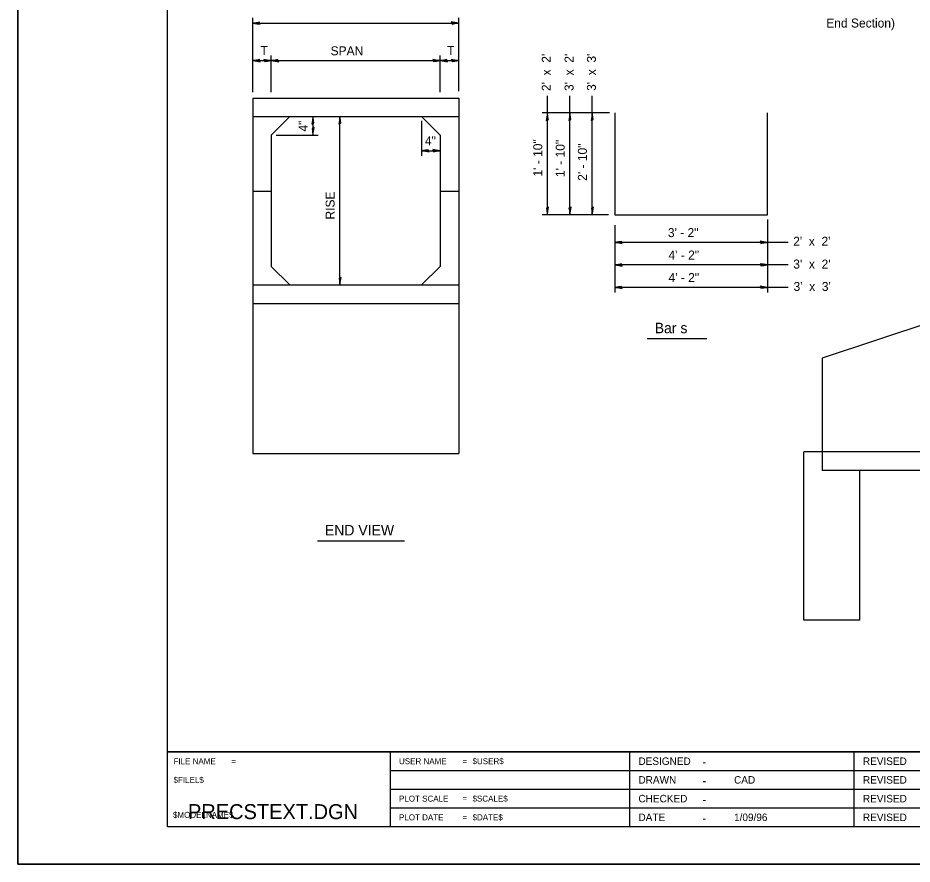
# Model space of a CAD drawing. Extents: x 1343911 to 1344591, y 1360220 to 1360660.
# Drawn here: x 1343910.7 to 1344149.7, y 1360220.5 to 1360446.6 of the extents above; entities that cross this region are included whole.
import ezdxf

# ---------------------------------------------------------------- set-up
doc = ezdxf.new("R2010")
doc.units = 0
for name, color, linetype in [('Design_EX_Roadway Dimensions', 7, 'Continuous'), ('Design_EX_Roadway Notes', 7, 'Continuous'), ('Level 48', 7, 'Continuous'), ('Sheets_50 Reference Boundary', 7, 'Continuous'), ('Sheets_General Details', 7, 'Continuous'), ('Sheets_Printer Plotting Border', 7, 'Continuous'), ('Topo_Drainage Items', 7, 'Continuous')]:
    doc.layers.add(name, color=color, linetype=linetype)

msp = doc.modelspace()

# ---------------------------------------------------------------- linework, layer by layer
at = {"layer": 'Design_EX_Roadway Dimensions'}
for p, q in [((1343973.45, 1360426.71), (1343973.45, 1360446.56)), ((1344028.5, 1360426.98), (1344028.5, 1360446.56)), ((1343973.45, 1360445.16), (1344028.5, 1360445.16)), ((1343978.4, 1360426.71), (1343978.4, 1360436.56)), ((1344023.55, 1360426.71), (1344023.55, 1360436.56)), ((1343973.45, 1360435.16), (1343978.4, 1360435.16)), ((1343978.4, 1360435.16), (1344023.55, 1360435.16)), ((1344023.55, 1360435.16), (1344028.5, 1360435.16)), ((1344052.22, 1360421.09), (1344052.22, 1360425.72)), ((1343989.54, 1360420.21), (1343989.54, 1360415.26)), ((1343996.77, 1360375.21), (1343996.77, 1360420.21)), ((1344068.81, 1360421.17), (1344050.82, 1360421.17)), ((1344052.22, 1360393.97), (1344052.22, 1360421.17)), ((1344058.22, 1360393.97), (1344058.22, 1360421.17)), ((1344064.22, 1360393.97), (1344064.22, 1360421.17)), ((1344018.6, 1360419.03), (1344018.6, 1360409.67)), ((1343979.67, 1360415.26), (1343990.94, 1360415.26)), ((1344018.6, 1360411.07), (1344023.55, 1360411.07)), ((1344068.51, 1360393.97), (1344050.82, 1360393.97)), ((1344070.22, 1360391.15), (1344070.22, 1360373.17)), ((1344111.07, 1360386.57), (1344070.22, 1360386.57)), ((1344116.56, 1360386.57), (1344111.07, 1360386.57)), ((1344111.07, 1360380.57), (1344070.22, 1360380.57)), ((1344116.56, 1360380.57), (1344111.07, 1360380.57)), ((1344111.07, 1360374.57), (1344070.22, 1360374.57)), ((1344116.56, 1360374.57), (1344111.07, 1360374.57))]:
    msp.add_line(p, q, dxfattribs=at)
for points in [[(1343975.29, 1360445.13), (1343975.23, 1360445.41), (1343974.45, 1360445.29), (1343973.45, 1360445.16), (1343974.52, 1360445.01), (1343975.45, 1360444.85), (1343975.29, 1360445.13), (1343975.2, 1360445.31), (1343974.12, 1360445.16), (1343975.3, 1360444.95), (1343975.13, 1360445.18), (1343974.63, 1360445.15), (1343975.11, 1360445.08)], [(1344026.66, 1360445.19), (1344026.72, 1360444.91), (1344027.5, 1360445.03), (1344028.5, 1360445.16), (1344027.43, 1360445.3), (1344026.5, 1360445.47), (1344026.66, 1360445.19), (1344026.74, 1360445), (1344027.83, 1360445.16), (1344026.64, 1360445.37), (1344026.82, 1360445.14), (1344027.32, 1360445.17), (1344026.84, 1360445.24)], [(1343975.29, 1360435.13), (1343975.23, 1360435.41), (1343974.45, 1360435.29), (1343973.45, 1360435.16), (1343974.52, 1360435.01), (1343975.45, 1360434.85), (1343975.29, 1360435.13), (1343975.2, 1360435.31), (1343974.12, 1360435.16), (1343975.3, 1360434.95), (1343975.13, 1360435.18), (1343974.63, 1360435.15), (1343975.11, 1360435.08)], [(1343976.56, 1360435.19), (1343976.62, 1360434.91), (1343977.4, 1360435.03), (1343978.4, 1360435.16), (1343977.33, 1360435.3), (1343976.4, 1360435.47), (1343976.56, 1360435.19), (1343976.65, 1360435), (1343977.73, 1360435.16), (1343976.54, 1360435.37), (1343976.72, 1360435.14), (1343977.22, 1360435.17), (1343976.74, 1360435.24)], [(1343980.24, 1360435.13), (1343980.17, 1360435.41), (1343979.4, 1360435.29), (1343978.4, 1360435.16), (1343979.47, 1360435.01), (1343980.4, 1360434.85), (1343980.24, 1360435.13), (1343980.15, 1360435.31), (1343979.07, 1360435.16), (1343980.26, 1360434.95), (1343980.08, 1360435.18), (1343979.58, 1360435.15), (1343980.06, 1360435.08)], [(1344021.71, 1360435.19), (1344021.77, 1360434.91), (1344022.55, 1360435.03), (1344023.55, 1360435.16), (1344022.48, 1360435.3), (1344021.55, 1360435.47), (1344021.71, 1360435.19), (1344021.79, 1360435), (1344022.88, 1360435.16), (1344021.69, 1360435.37), (1344021.87, 1360435.14), (1344022.37, 1360435.17), (1344021.89, 1360435.24)], [(1344025.39, 1360435.13), (1344025.32, 1360435.41), (1344024.55, 1360435.29), (1344023.55, 1360435.16), (1344024.61, 1360435.01), (1344025.55, 1360434.85), (1344025.39, 1360435.13), (1344025.3, 1360435.31), (1344024.22, 1360435.16), (1344025.4, 1360434.95), (1344025.23, 1360435.18), (1344024.73, 1360435.15), (1344025.21, 1360435.08)], [(1344026.66, 1360435.19), (1344026.72, 1360434.91), (1344027.5, 1360435.03), (1344028.5, 1360435.16), (1344027.43, 1360435.3), (1344026.5, 1360435.47), (1344026.66, 1360435.19), (1344026.74, 1360435), (1344027.83, 1360435.16), (1344026.64, 1360435.37), (1344026.82, 1360435.14), (1344027.32, 1360435.17), (1344026.84, 1360435.24)], [(1343989.52, 1360418.37), (1343989.79, 1360418.43), (1343989.67, 1360419.21), (1343989.54, 1360420.21), (1343989.4, 1360419.14), (1343989.23, 1360418.21), (1343989.52, 1360418.37), (1343989.7, 1360418.46), (1343989.54, 1360419.54), (1343989.33, 1360418.35), (1343989.56, 1360418.53), (1343989.53, 1360419.03), (1343989.46, 1360418.55)], [(1343989.52, 1360418.37), (1343989.79, 1360418.43), (1343989.67, 1360419.21), (1343989.54, 1360420.21), (1343989.4, 1360419.14), (1343989.23, 1360418.21), (1343989.52, 1360418.37), (1343989.7, 1360418.46), (1343989.54, 1360419.54), (1343989.33, 1360418.35), (1343989.56, 1360418.53), (1343989.53, 1360419.03), (1343989.46, 1360418.55)], [(1343996.74, 1360418.37), (1343997.01, 1360418.43), (1343996.89, 1360419.21), (1343996.77, 1360420.21), (1343996.62, 1360419.14), (1343996.46, 1360418.21), (1343996.74, 1360418.37), (1343996.92, 1360418.46), (1343996.76, 1360419.54), (1343996.56, 1360418.35), (1343996.79, 1360418.53), (1343996.76, 1360419.03), (1343996.69, 1360418.55)], [(1344052.2, 1360419.33), (1344052.47, 1360419.39), (1344052.35, 1360420.17), (1344052.22, 1360421.17), (1344052.08, 1360420.1), (1344051.91, 1360419.17), (1344052.2, 1360419.33), (1344052.38, 1360419.41), (1344052.22, 1360420.5), (1344052.01, 1360419.31), (1344052.25, 1360419.49), (1344052.22, 1360419.99), (1344052.14, 1360419.51)], [(1344058.2, 1360419.33), (1344058.47, 1360419.39), (1344058.35, 1360420.17), (1344058.22, 1360421.17), (1344058.08, 1360420.1), (1344057.91, 1360419.17), (1344058.2, 1360419.33), (1344058.38, 1360419.41), (1344058.22, 1360420.5), (1344058.01, 1360419.31), (1344058.25, 1360419.49), (1344058.22, 1360419.99), (1344058.14, 1360419.51)], [(1344064.2, 1360419.33), (1344064.47, 1360419.39), (1344064.35, 1360420.17), (1344064.22, 1360421.17), (1344064.08, 1360420.1), (1344063.91, 1360419.17), (1344064.2, 1360419.33), (1344064.38, 1360419.41), (1344064.22, 1360420.5), (1344064.01, 1360419.31), (1344064.25, 1360419.49), (1344064.22, 1360419.99), (1344064.14, 1360419.51)], [(1343989.57, 1360417.1), (1343989.29, 1360417.03), (1343989.41, 1360416.26), (1343989.54, 1360415.26), (1343989.69, 1360416.33), (1343989.85, 1360417.26), (1343989.57, 1360417.1), (1343989.39, 1360417.01), (1343989.54, 1360415.93), (1343989.75, 1360417.11), (1343989.52, 1360416.94), (1343989.55, 1360416.44), (1343989.62, 1360416.92)], [(1344020.44, 1360411.04), (1344020.37, 1360411.31), (1344019.6, 1360411.2), (1344018.6, 1360411.07), (1344019.67, 1360410.92), (1344020.6, 1360410.76), (1344020.44, 1360411.04), (1344020.35, 1360411.22), (1344019.27, 1360411.07), (1344020.46, 1360410.86), (1344020.28, 1360411.09), (1344019.78, 1360411.06), (1344020.26, 1360410.99)], [(1344021.71, 1360411.09), (1344021.77, 1360410.82), (1344022.55, 1360410.94), (1344023.55, 1360411.07), (1344022.48, 1360411.21), (1344021.55, 1360411.38), (1344021.71, 1360411.09), (1344021.79, 1360410.91), (1344022.88, 1360411.07), (1344021.69, 1360411.28), (1344021.87, 1360411.04), (1344022.37, 1360411.07), (1344021.89, 1360411.15)], [(1344052.25, 1360395.81), (1344051.98, 1360395.75), (1344052.09, 1360394.97), (1344052.22, 1360393.97), (1344052.37, 1360395.04), (1344052.53, 1360395.97), (1344052.25, 1360395.81), (1344052.07, 1360395.73), (1344052.23, 1360394.64), (1344052.43, 1360395.83), (1344052.2, 1360395.65), (1344052.23, 1360395.15), (1344052.3, 1360395.63)], [(1344058.25, 1360395.81), (1344057.98, 1360395.75), (1344058.09, 1360394.97), (1344058.22, 1360393.97), (1344058.37, 1360395.04), (1344058.53, 1360395.97), (1344058.25, 1360395.81), (1344058.07, 1360395.73), (1344058.23, 1360394.64), (1344058.43, 1360395.83), (1344058.2, 1360395.65), (1344058.23, 1360395.15), (1344058.3, 1360395.63)], [(1344064.25, 1360395.81), (1344063.98, 1360395.75), (1344064.09, 1360394.97), (1344064.22, 1360393.97), (1344064.37, 1360395.04), (1344064.53, 1360395.97), (1344064.25, 1360395.81), (1344064.07, 1360395.73), (1344064.23, 1360394.64), (1344064.43, 1360395.83), (1344064.2, 1360395.65), (1344064.23, 1360395.15), (1344064.3, 1360395.63)], [(1344072.06, 1360386.54), (1344072, 1360386.82), (1344071.22, 1360386.7), (1344070.22, 1360386.57), (1344071.29, 1360386.43), (1344072.22, 1360386.26), (1344072.06, 1360386.54), (1344071.98, 1360386.73), (1344070.89, 1360386.57), (1344072.08, 1360386.36), (1344071.9, 1360386.59), (1344071.41, 1360386.56), (1344071.89, 1360386.49)], [(1344109.23, 1360386.6), (1344109.29, 1360386.32), (1344110.07, 1360386.44), (1344111.07, 1360386.57), (1344110, 1360386.72), (1344109.07, 1360386.88), (1344109.23, 1360386.6), (1344109.31, 1360386.42), (1344110.4, 1360386.57), (1344109.21, 1360386.78), (1344109.39, 1360386.55), (1344109.88, 1360386.58), (1344109.4, 1360386.65)], [(1344072.06, 1360380.54), (1344072, 1360380.82), (1344071.22, 1360380.7), (1344070.22, 1360380.57), (1344071.29, 1360380.43), (1344072.22, 1360380.26), (1344072.06, 1360380.54), (1344071.98, 1360380.73), (1344070.89, 1360380.57), (1344072.08, 1360380.36), (1344071.9, 1360380.59), (1344071.41, 1360380.56), (1344071.89, 1360380.49)], [(1344109.23, 1360380.6), (1344109.29, 1360380.32), (1344110.07, 1360380.44), (1344111.07, 1360380.57), (1344110, 1360380.72), (1344109.07, 1360380.88), (1344109.23, 1360380.6), (1344109.31, 1360380.42), (1344110.4, 1360380.57), (1344109.21, 1360380.78), (1344109.39, 1360380.55), (1344109.88, 1360380.58), (1344109.4, 1360380.65)], [(1343996.79, 1360377.04), (1343996.52, 1360376.98), (1343996.64, 1360376.21), (1343996.77, 1360375.21), (1343996.91, 1360376.28), (1343997.07, 1360377.21), (1343996.79, 1360377.04), (1343996.61, 1360376.96), (1343996.77, 1360375.88), (1343996.97, 1360377.06), (1343996.74, 1360376.89), (1343996.77, 1360376.39), (1343996.84, 1360376.87)], [(1344072.06, 1360374.54), (1344072, 1360374.82), (1344071.22, 1360374.7), (1344070.22, 1360374.57), (1344071.29, 1360374.43), (1344072.22, 1360374.26), (1344072.06, 1360374.54), (1344071.98, 1360374.73), (1344070.89, 1360374.57), (1344072.08, 1360374.36), (1344071.9, 1360374.59), (1344071.41, 1360374.56), (1344071.89, 1360374.49)], [(1344109.23, 1360374.6), (1344109.29, 1360374.32), (1344110.07, 1360374.44), (1344111.07, 1360374.57), (1344110, 1360374.72), (1344109.07, 1360374.88), (1344109.23, 1360374.6), (1344109.31, 1360374.42), (1344110.4, 1360374.57), (1344109.21, 1360374.78), (1344109.39, 1360374.55), (1344109.88, 1360374.58), (1344109.4, 1360374.65)]]:
    msp.add_lwpolyline(points, dxfattribs=at)
at = {"layer": 'Design_EX_Roadway Notes'}
for p, q in [((1344058.22, 1360421.17), (1344058.22, 1360425.72)), ((1344064.22, 1360421.17), (1344064.22, 1360425.72)), ((1344111.07, 1360392.66), (1344111.07, 1360373.17))]:
    msp.add_line(p, q, dxfattribs=at)
at = {"layer": 'Level 48'}
msp.add_lwpolyline([(1343910.67, 1360660.46), (1344590.67, 1360660.46), (1344590.67, 1360220.46), (1343910.67, 1360220.46)], close=True, dxfattribs=at)
at = {"layer": 'Sheets_50 Reference Boundary'}
msp.add_lwpolyline([(1343950.67, 1360650.45), (1344580.67, 1360650.45), (1344580.67, 1360250.46), (1343950.67, 1360250.46)], close=True, dxfattribs=at)
at = {"layer": 'Sheets_General Details'}
for p, q in [((1343910.67, 1360660.46), (1343910.67, 1360220.46)), ((1344078.89, 1360360.87), (1344094.81, 1360360.87)), ((1343990.73, 1360306.85), (1344013.97, 1360306.85)), ((1343950.67, 1360250.46), (1344580.67, 1360250.46)), ((1344010.15, 1360250.46), (1344010.15, 1360230.46)), ((1344074.15, 1360250.46), (1344074.15, 1360230.46)), ((1344134.15, 1360250.46), (1344134.15, 1360230.46)), ((1344010.15, 1360245.46), (1344194.15, 1360245.46)), ((1344010.15, 1360240.46), (1344194.15, 1360240.46)), ((1344010.15, 1360235.46), (1344194.15, 1360235.46)), ((1344590.67, 1360220.46), (1343910.67, 1360220.46))]:
    msp.add_line(p, q, dxfattribs=at)
msp.add_lwpolyline([(1343950.67, 1360650.46), (1344580.67, 1360650.46), (1344580.67, 1360230.46), (1343950.67, 1360230.46)], close=True, dxfattribs=at)
at = {"layer": 'Sheets_Printer Plotting Border'}
msp.add_lwpolyline([(1343910.67, 1360220.46), (1344590.67, 1360220.46), (1344590.67, 1360660.46), (1343910.67, 1360660.46)], close=True, dxfattribs=at)
at = {"layer": 'Topo_Drainage Items'}
for p, q in [((1343973.45, 1360425.16), (1344028.5, 1360425.16)), ((1343973.45, 1360425.16), (1343973.45, 1360330.21)), ((1344028.5, 1360425.16), (1344028.5, 1360330.21)), ((1343973.45, 1360420.21), (1344028.5, 1360420.21)), ((1343978.4, 1360415.26), (1343983.35, 1360420.21)), ((1344018.6, 1360420.21), (1344023.55, 1360415.26)), ((1343978.4, 1360415.26), (1343978.4, 1360380.16)), ((1344023.55, 1360415.26), (1344023.55, 1360380.16)), ((1343973.45, 1360400.26), (1343978.4, 1360400.26)), ((1344023.55, 1360400.26), (1344028.5, 1360400.26)), ((1343978.4, 1360380.16), (1343983.35, 1360375.21)), ((1344018.6, 1360375.21), (1344023.55, 1360380.16)), ((1343973.45, 1360375.21), (1344028.5, 1360375.21)), ((1344185.67, 1360375.61), (1344125.67, 1360355.66)), ((1343973.45, 1360370.26), (1344028.5, 1360370.26)), ((1344125.67, 1360355.66), (1344125.67, 1360325.66)), ((1343973.45, 1360330.21), (1344028.5, 1360330.21)), ((1344120.72, 1360285.61), (1344120.72, 1360330.61)), ((1344125.67, 1360330.61), (1344120.72, 1360330.61)), ((1344215.67, 1360330.61), (1344125.67, 1360330.61)), ((1344215.67, 1360325.66), (1344125.67, 1360325.66)), ((1344135.72, 1360285.61), (1344135.72, 1360325.66)), ((1344135.72, 1360285.61), (1344120.72, 1360285.61))]:
    msp.add_line(p, q, dxfattribs=at)
msp.add_lwpolyline([(1344070.22, 1360421.17), (1344070.22, 1360393.97), (1344111.07, 1360393.97), (1344111.07, 1360421.17)], dxfattribs=at)

# ---------------------------------------------------------------- texts
at = {"layer": 'Design_EX_Roadway Dimensions'}
for s, p in [('T', (1343975.52, 1360436.63)), ('SPAN', (1343994.25, 1360436.57)), ('T', (1344025.4, 1360436.63)), ('4"', (1344019.47, 1360412.51)), ('3\' - 2"', (1344084.42, 1360387.99)), ("2'  x  2'", (1344117.91, 1360385.68)), ('4\' - 2"', (1344084.58, 1360382)), ("3'  x  2'", (1344117.94, 1360379.59)), ('4\' - 2"', (1344084.59, 1360375.98)), ("3'  x  3'", (1344118, 1360373.6))]:
    msp.add_text(s, height=2.4, dxfattribs=at).set_placement(p)
for s, p in [("2'  x  2'", (1344053.12, 1360427.01)), ("3'  x  2'", (1344059.2, 1360427.02)), ("3'  x  3'", (1344065.18, 1360427.06)), ('4"', (1343988.11, 1360416.19)), ('1\' - 10"', (1344050.83, 1360404.17)), ('1\' - 10"', (1344056.83, 1360404.03)), ('2\' - 10"', (1344062.77, 1360403.04)), ('RISE', (1343995.33, 1360392.69))]:
    msp.add_text(s, height=2.4, rotation=90, dxfattribs=at).set_placement(p)
at = {"layer": 'Design_EX_Roadway Notes'}
msp.add_text('End Section)', height=2.4, dxfattribs=at).set_placement((1344126.75, 1360443.99))
at = {"layer": 'Sheets_General Details'}
for s, height, p in [('Bar s', 2.8, (1344080.9, 1360362.31)), ('END VIEW', 2.8, (1343992.73, 1360308.28)), ('DESIGNED', 2, (1344076.55, 1360246.96)), ('-', 2.4, (1344093.63, 1360246.56)), ('REVISED', 2, (1344136.55, 1360246.96)), ('DRAWN', 2, (1344076.55, 1360241.96)), ('CAD', 2, (1344102.11, 1360241.96)), ('REVISED', 2, (1344136.55, 1360241.96)), ('-', 2.4, (1344093.63, 1360241.56)), ('CHECKED', 2, (1344076.55, 1360236.96)), ('REVISED', 2, (1344136.55, 1360236.96)), ('PRECSTEXT.DGN', 4, (1343956.13, 1360232.48)), ('-', 2.4, (1344093.63, 1360236.56)), ('DATE', 2, (1344076.55, 1360231.96)), ('1/09/96  ', 2, (1344102.11, 1360231.96)), ('REVISED', 2, (1344136.55, 1360231.96)), ('-', 2.4, (1344093.63, 1360231.56))]:
    msp.add_text(s, height=height, dxfattribs=at).set_placement(p)
for s, p in [('FILE NAME', (1343952.27, 1360247.16)), ('=', (1343967.72, 1360247.16)), ('USER NAME', (1344012.55, 1360247.16)), ('=', (1344029.51, 1360247.16)), ('$USER$', (1344032.2, 1360247.16)), ('$FILEL$', (1343952.27, 1360242.16)), ('PLOT SCALE', (1344012.55, 1360237.16)), ('=', (1344029.51, 1360237.16)), ('$SCALE$', (1344032.2, 1360237.16)), ('$MODELNAME$', (1343952.13, 1360232.81)), ('PLOT DATE', (1344012.55, 1360232.16)), ('=', (1344029.51, 1360232.16)), ('$DATE$', (1344032.2, 1360232.16))]:
    msp.add_text(s, height=1.6, rotation=360, dxfattribs=at).set_placement(p)

doc.saveas('drawing.dxf')
